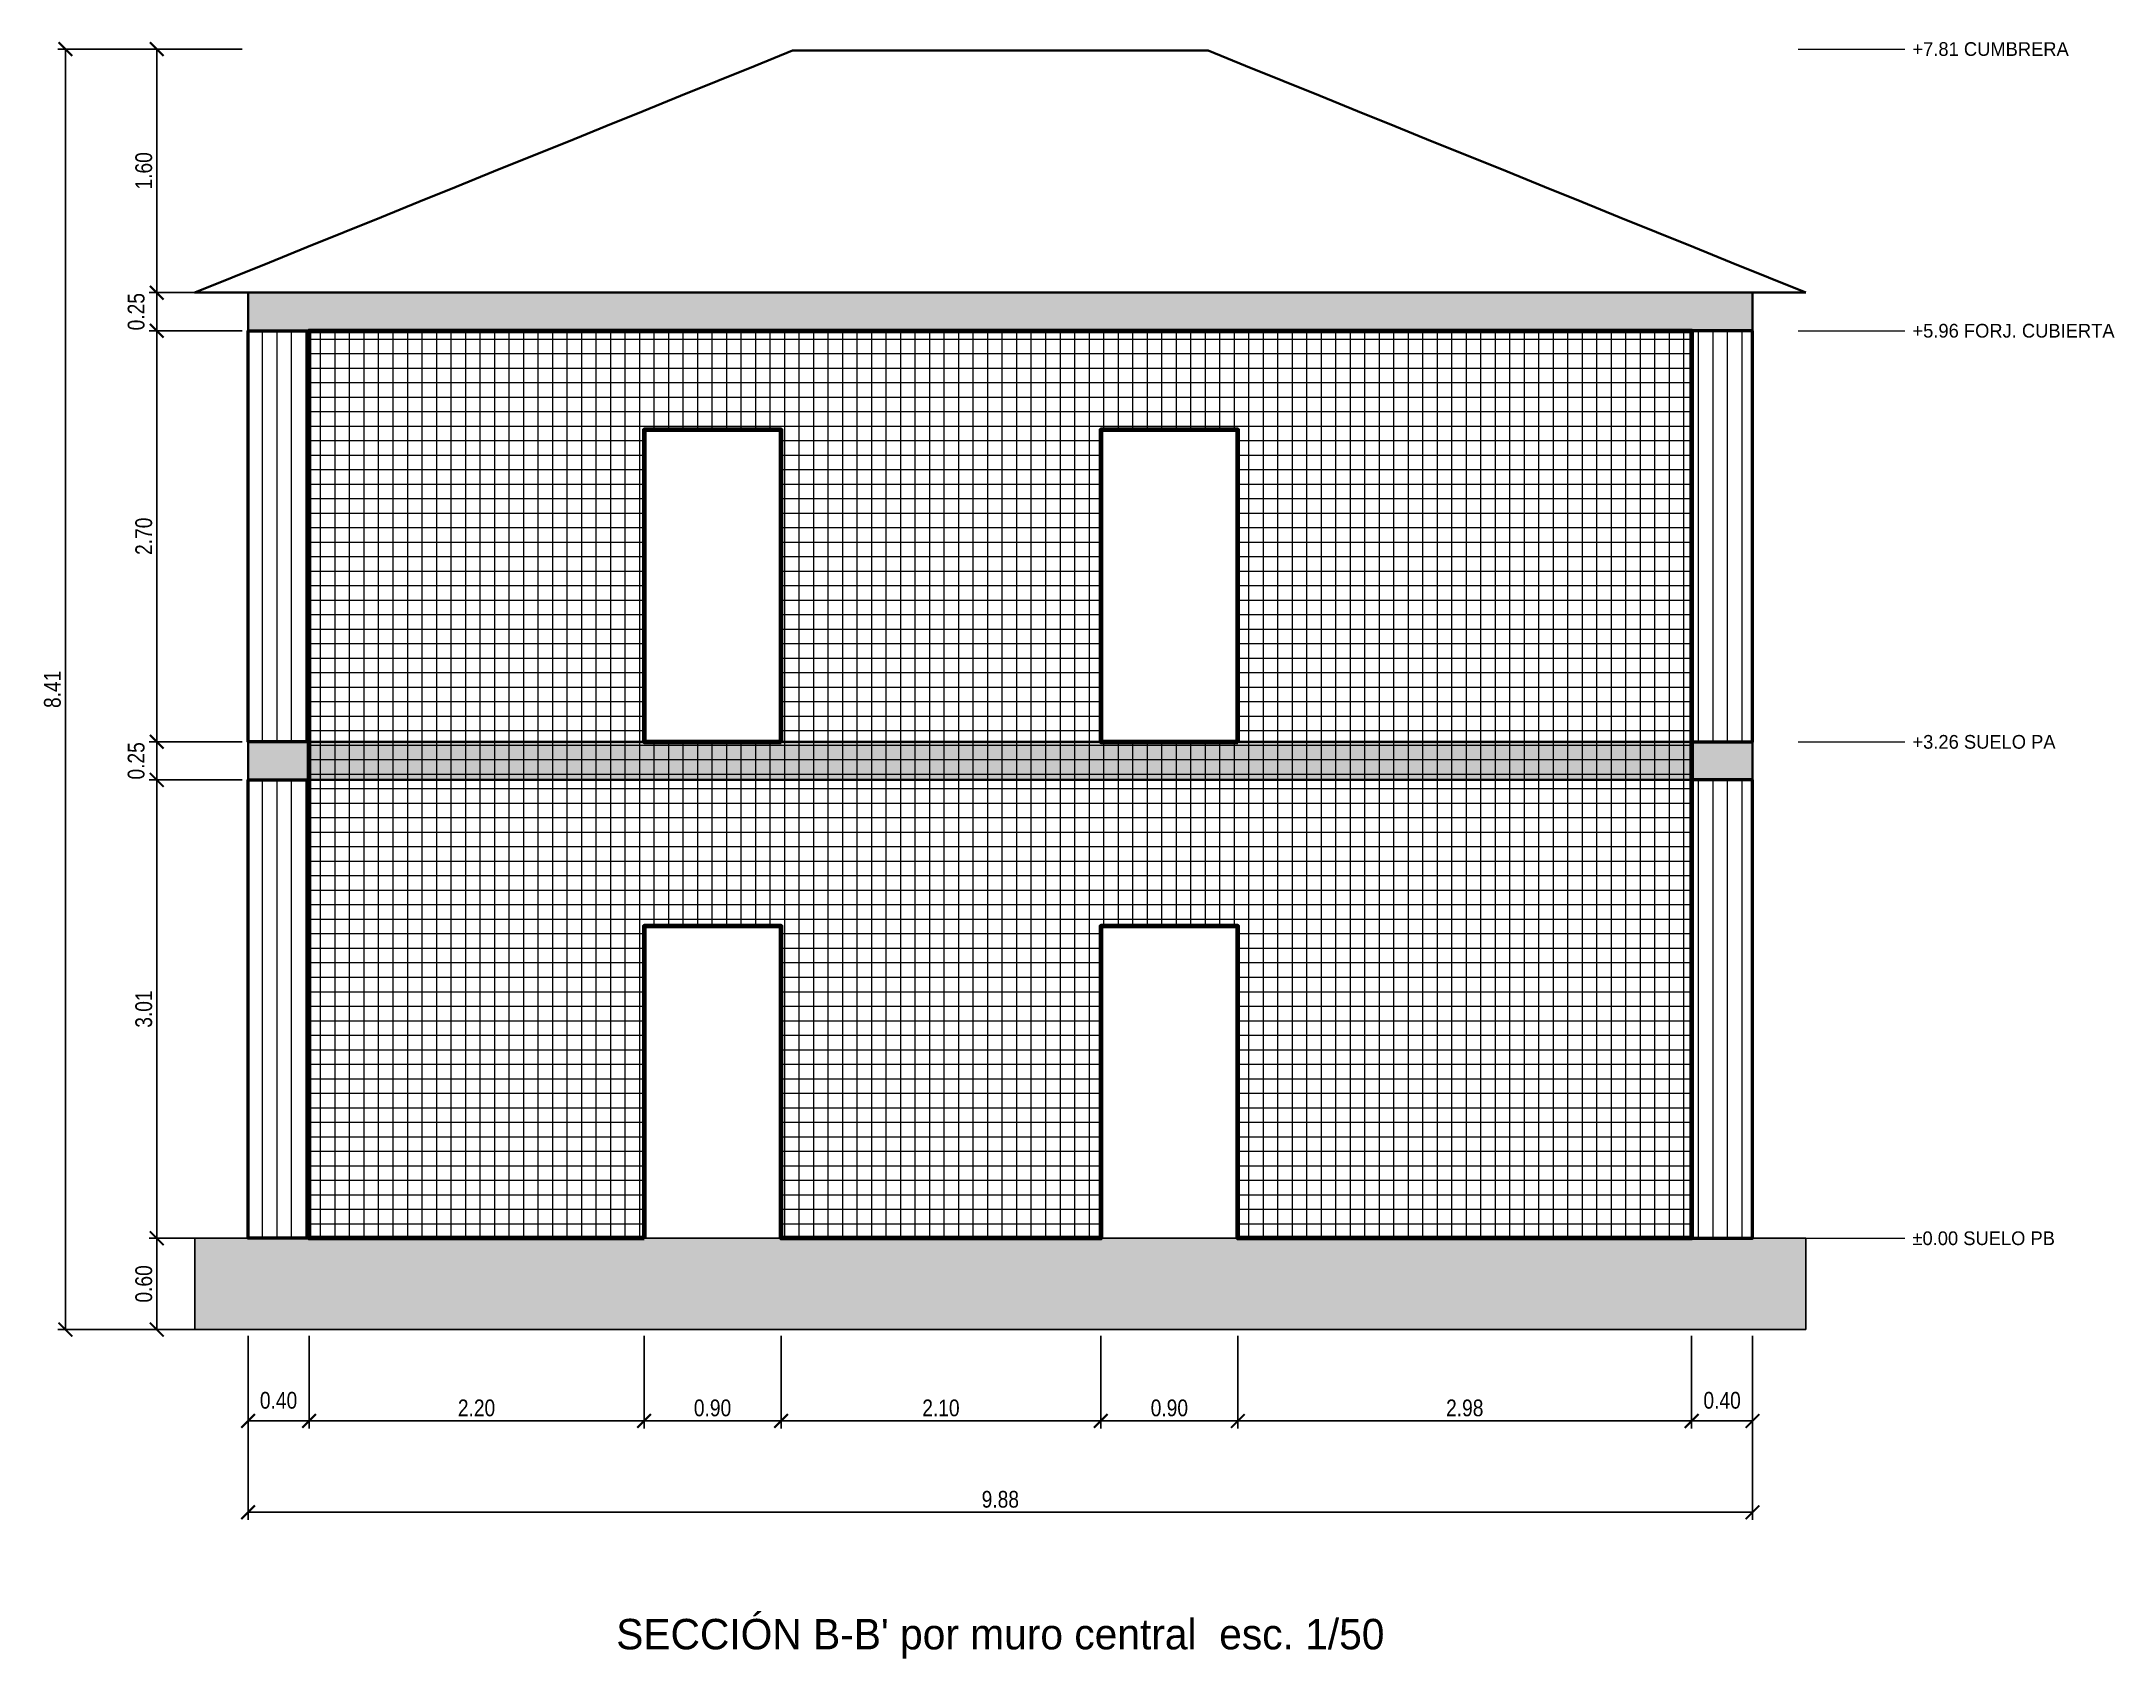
# Model space of a CAD drawing. Header units: millimetres. Extents: x -1357 to 12257, y -2760 to 7860.
import ezdxf
from ezdxf.enums import TextEntityAlignment as Align

# ---------------------------------------------------------------- set-up
doc = ezdxf.new("R2010")
doc.units = ezdxf.units.MM
for name, color, linetype, lineweight in [('cimentacion', 8, 'Continuous', 25), ('COTAS', 3, 'Continuous', 13), ('cubierta', 6, 'Continuous', 35), ('forjado_cubierta', 5, 'Continuous', 35), ('forjado_PB_PA', 5, 'Continuous', 35), ('MURO_CENTRAL', 1, 'Continuous', 70), ('muros_PA', 7, 'Continuous', 50), ('muros_PB', 7, 'Continuous', 50), ('RAYADO_FORJADO', 7, 'Continuous', 9), ('RAYADO_MURO', 7, 'Continuous', 9), ('RAYADO_MURO_CENTRAL', 1, 'Continuous', 9), ('RAYADO_OTROS', 8, 'Continuous', 9), ('TEXTO', 2, 'Continuous', 13)]:
    doc.layers.add(name, color=color, linetype=linetype, lineweight=lineweight)
doc.styles.add('OpenSansCondensed-Light', font='OpenSansCondensed-Light.ttf')
doc.dimstyles.new('EZDXF', dxfattribs={"dimtxt": 0.25, "dimasz": 0.175, "dimexe": 0.375, "dimexo": 0.125, "dimgap": 0.1, "dimtad": 1, "dimlfac": 100, "dimzin": 12, "dimdsep": 46, "dimtxsty": 'OpenSansCondensed-Light', "dimblk": 'ARCHTICK', "dimcen": 2.5, "dimazin": 3, "dimtfac": 0.5, "dimtmove": 2, "dimatfit": 3})

# ---------------------------------------------------------------- blocks, each defined once
blk = doc.blocks.new('_ARCHTICK')
at = {"color": 0, "linetype": 'BYBLOCK', "const_width": 0.15}
blk.add_lwpolyline([(-0.5, -0.5), (0.5, 0.5)], dxfattribs=at)

msp = doc.modelspace()

# ---------------------------------------------------------------- hatches: boundary and pattern name
at = {"layer": 'RAYADO_FORJADO'}
h = msp.add_hatch(color=7, dxfattribs=at)
h.dxf.hatch_style = 1
h.paths.add_polyline_path([(9880, 5960), (0, 5960), (0, 6210), (9880, 6210)])
h = msp.add_hatch(color=7, dxfattribs=at)
h.dxf.hatch_style = 1
h.paths.add_polyline_path([(9880, 3010), (0, 3010), (0, 3260), (9880, 3260)])
at = {"layer": 'RAYADO_MURO'}
h = msp.add_hatch(dxfattribs=at)
h.set_pattern_fill('ANSI31', scale=30, angle=45)
h.paths.add_polyline_path([(400, 3260), (0, 3260), (0, 5960), (400, 5960)])
h = msp.add_hatch(dxfattribs=at)
h.set_pattern_fill('ANSI31', scale=30, angle=45)
h.paths.add_polyline_path([(9880, 5960), (9480, 5960), (9480, 3260), (9880, 3260)])
h = msp.add_hatch(dxfattribs=at)
h.set_pattern_fill('ANSI31', scale=30, angle=45)
h.paths.add_polyline_path([(400, 0), (0, 0), (0, 3010), (400, 3010)])
h = msp.add_hatch(dxfattribs=at)
h.set_pattern_fill('ANSI31', scale=30, angle=45)
h.paths.add_polyline_path([(9880, 3010), (9480, 3010), (9480, 0), (9880, 0)])
at = {"layer": 'RAYADO_MURO_CENTRAL'}
h = msp.add_hatch(dxfattribs=at)
h.set_pattern_fill('ANSI37', scale=30, angle=45)
h.paths.add_polyline_path([(2600, 0), (400, 0), (400, 5960), (9480, 5960), (9480, 0), (6500, 0), (6500, 2050), (5600, 2050), (5600, 0), (3500, 0), (3500, 2050), (2600, 2050)])
h.paths.add_polyline_path([(3500, 3260), (3500, 5310), (2600, 5310), (2600, 3260)])
h.paths.add_polyline_path([(6500, 3260), (6500, 5310), (5600, 5310), (5600, 3260)])
at = {"layer": 'RAYADO_OTROS'}
h = msp.add_hatch(color=8, dxfattribs=at)
h.dxf.hatch_style = 1
h.paths.add_polyline_path([(10230, -600), (-350, -600), (-350, 0), (10230, 0)])

# ---------------------------------------------------------------- linework, layer by layer
at = {"layer": 'cimentacion'}
msp.add_lwpolyline([(10230, -600), (-350, -600), (-350, 0), (10230, 0)], close=True, dxfattribs=at)
at = {"layer": 'COTAS'}
for p, q in [((10180, 7810), (10880, 7810)), ((10180, 5960), (10880, 5960)), ((10180, 3260), (10880, 3260)), ((10180, 0), (10880, 0))]:
    msp.add_line(p, q, dxfattribs=at)
at = {"layer": 'cubierta'}
msp.add_lwpolyline([(10230, 6210), (9984.69745, 6309.36306), (9739.3949, 6408.72611), (9494.09236, 6508.08917), (9248.78981, 6607.45223), (9003.48726, 6706.81529), (8758.18471, 6806.17834), (8512.88217, 6905.5414), (8267.57962, 7004.90446), (8022.27707, 7104.26752), (7776.97452, 7203.63057), (7531.67197, 7302.99363), (7286.36943, 7402.35669), (7041.06688, 7501.71975), (6795.76433, 7601.0828), (6550.46178, 7700.44586), (6305.15924, 7799.80892), (6134.51433, 7799.80892), (5963.86943, 7799.80892), (5793.22452, 7799.80892), (5622.57962, 7799.80892), (5451.93471, 7799.80892), (5281.28981, 7799.80892), (5110.6449, 7799.80892), (4940, 7799.80892), (4769.3551, 7799.80892), (4598.71019, 7799.80892), (4428.06529, 7799.80892), (4257.42038, 7799.80892), (4086.77548, 7799.80892), (3916.13057, 7799.80892), (3745.48567, 7799.80892), (3574.84076, 7799.80892), (3329.53822, 7700.44586), (3084.23567, 7601.0828), (2838.93312, 7501.71975), (2593.63057, 7402.35669), (2348.32803, 7302.99363), (2103.02548, 7203.63057), (1857.72293, 7104.26752), (1612.42038, 7004.90446), (1367.11783, 6905.5414), (1121.81529, 6806.17834), (876.51274, 6706.81529), (631.21019, 6607.45223), (385.90764, 6508.08917), (140.6051, 6408.72611), (-104.69745, 6309.36306), (-350, 6210)], close=True, dxfattribs=at)
at = {"layer": 'forjado_cubierta'}
msp.add_lwpolyline([(9880, 5960), (0, 5960), (0, 6210), (9880, 6210)], close=True, dxfattribs=at)
at = {"layer": 'forjado_PB_PA'}
msp.add_lwpolyline([(9880, 3010), (0, 3010), (0, 3260), (9880, 3260)], close=True, dxfattribs=at)
at = {"layer": 'MURO_CENTRAL'}
for points in [[(2600, 0), (400, 0), (400, 5960), (9480, 5960), (9480, 0), (6500, 0), (6500, 2050), (5600, 2050), (5600, 0), (3500, 0), (3500, 2050), (2600, 2050)], [(3500, 3260), (3500, 5310), (2600, 5310), (2600, 3260)], [(6500, 3260), (6500, 5310), (5600, 5310), (5600, 3260)]]:
    msp.add_lwpolyline(points, close=True, dxfattribs=at)
at = {"layer": 'muros_PA'}
for points in [[(400, 3260), (0, 3260), (0, 5960), (400, 5960)], [(9880, 5960), (9480, 5960), (9480, 3260), (9880, 3260)]]:
    msp.add_lwpolyline(points, close=True, dxfattribs=at)
at = {"layer": 'muros_PB'}
for points in [[(400, 0), (0, 0), (0, 3010), (400, 3010)], [(9880, 3010), (9480, 3010), (9480, 0), (9880, 0)]]:
    msp.add_lwpolyline(points, close=True, dxfattribs=at)

# ---------------------------------------------------------------- texts
at = {"layer": 'TEXTO'}
for s, p in [('+7.81 CUMBRERA', (10930, 7810)), ('+5.96 FORJ. CUBIERTA', (10930, 5960)), ('+3.26 SUELO PA', (10930, 3260)), ('±0.00 SUELO PB', (10930, 0))]:
    msp.add_text(s, height=90, dxfattribs=at).set_placement(p, align=Align.MIDDLE_LEFT)
msp.add_text("SECCIÓN B-B' por muro central  esc. 1/50", height=200, dxfattribs=at).set_placement((4940, -2600), align=Align.MIDDLE_CENTER)

# ---------------------------------------------------------------- dimensions: what is measured, and where the dimension line sits
at = {"layer": 'COTAS'}
for base, p1, p2, text in [((-1200, -600), (0, -600), (0, 7810), '8.41'), ((-600, 6210), (0, 6210), (0, 7810), '1.60'), ((-600, 5960), (0, 5960), (0, 6210), '0.25'), ((-600, 3260), (0, 3260), (0, 5960), '2.70'), ((-600, 3010), (0, 3010), (0, 3260), '0.25'), ((-600, 0), (0, 0), (0, 3010), '3.01'), ((-600, -600), (0, -600), (0, 0), '0.60')]:
    msp.add_linear_dim(base=base, p1=p1, p2=p2, angle=90, text=text, dimstyle='EZDXF', override={"dimtxt": 110, "dimasz": 90, "dimexe": 50, "dimexo": 40, "dimgap": 30, "dimtad": 1, "dimclrt": 3}, dxfattribs=at).render()
for base, p1, p2, text in [((0, -1200), (0, -600), (400, -600), '0.40'), ((0, -1800), (0, -600), (9880, -600), '9.88'), ((400, -1200), (400, -600), (2600, -600), '2.20'), ((2600, -1200), (2600, -600), (3500, -600), '0.90'), ((3500, -1200), (3500, -600), (5600, -600), '2.10'), ((5600, -1200), (5600, -600), (6500, -600), '0.90'), ((6500, -1200), (6500, -600), (9480, -600), '2.98'), ((9480, -1200), (9480, -600), (9880, -600), '0.40')]:
    msp.add_linear_dim(base=base, p1=p1, p2=p2, text=text, dimstyle='EZDXF', override={"dimtxt": 110, "dimasz": 90, "dimexe": 50, "dimexo": 40, "dimgap": 30, "dimtad": 1, "dimclrt": 3}, dxfattribs=at).render()

doc.saveas('drawing.dxf')
